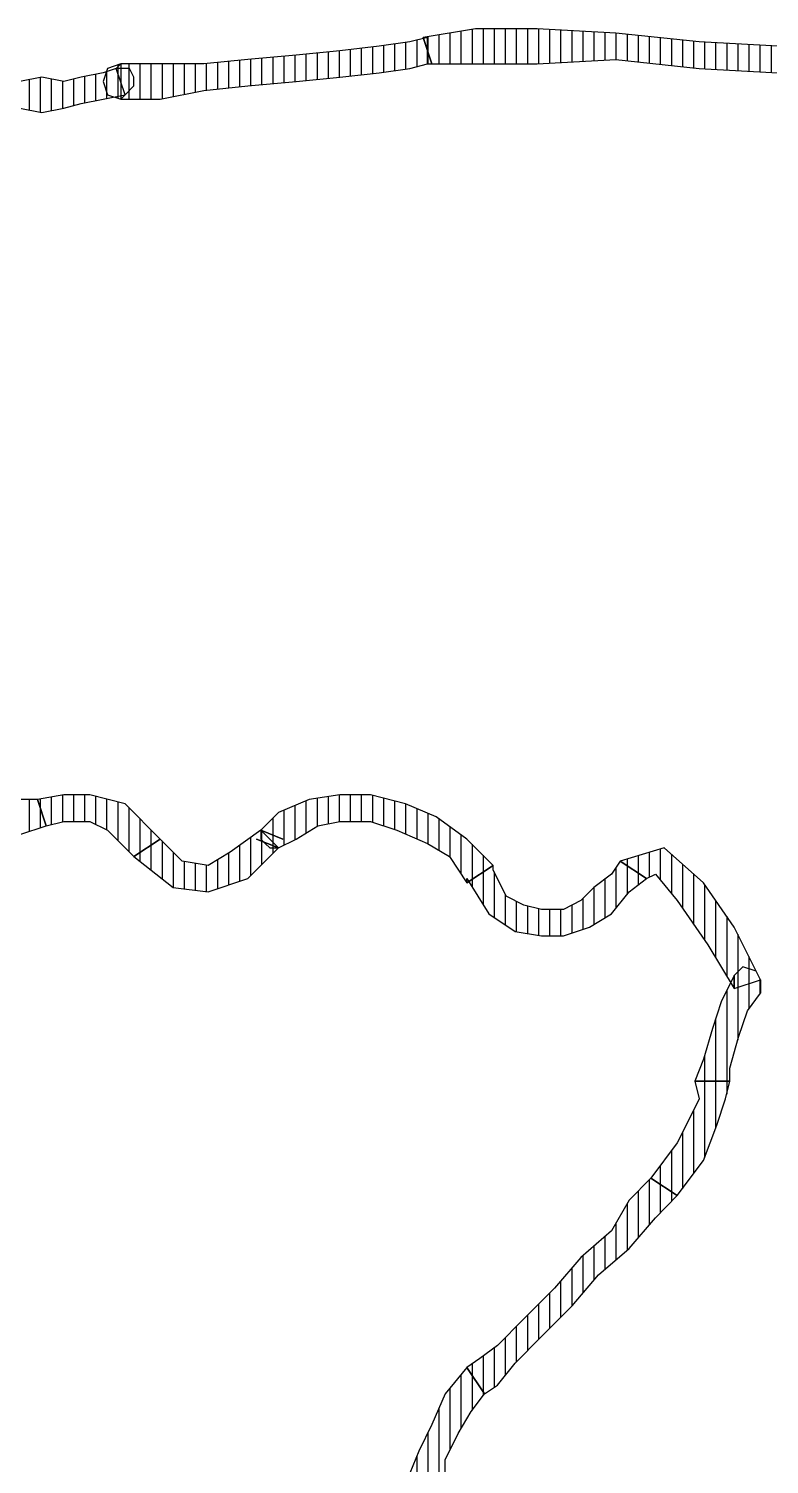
# Model space of a CAD drawing. Header units: millimetres. Extents: x 11489 to 12006, y 36725 to 37730.
# Drawn here: x 11596.64 to 11605, y 37445.15 to 37461.35 of the extents above; entities that cross this region are included whole.
import ezdxf

# ---------------------------------------------------------------- set-up
doc = ezdxf.new("R2010")
doc.units = ezdxf.units.MM
doc.layers.add('OC-Mutfak_Ekipman', color=252, linetype='Continuous')
pattern_1 = [(360, (-19413.11011, 29189.02214), (1e-16, 0.125), [25])]

# ---------------------------------------------------------------- blocks, each defined once
blk = doc.blocks.new('A$C0b4f8896')
at = {"ltscale": 30}
h = blk.add_hatch(dxfattribs=at)
h.set_pattern_fill('DC_LINES', color=256, scale=0.1, style=0)
h.set_pattern_definition(pattern_1)
edge = h.paths.add_edge_path(flags=0)
edge.add_line((1.54, 44.231), (1.54, 44.28))
edge.add_line((1.54, 44.28), (1.54, 44.775))
edge.add_line((1.54, 44.775), (1.54, 45.468))
edge.add_line((1.54, 45.468), (1.49, 46.358))
edge.add_line((1.49, 46.358), (1.59, 47.299))
edge.add_line((1.59, 47.299), (1.639, 48.188))
edge.add_line((1.639, 48.188), (1.739, 48.931))
edge.add_line((1.739, 48.931), (1.788, 49.524))
edge.add_line((1.788, 49.524), (1.739, 49.921))
edge.add_line((1.739, 49.921), (1.441, 49.821))
edge.add_line((1.441, 49.821), (1.391, 49.524))
edge.add_line((1.391, 49.524), (1.441, 48.931))
edge.add_line((1.441, 48.931), (1.341, 48.188))
edge.add_line((1.341, 48.188), (1.292, 47.299))
edge.add_line((1.292, 47.299), (1.192, 46.358))
edge.add_line((1.192, 46.358), (1.143, 45.468))
edge.add_line((1.143, 45.468), (1.143, 44.775))
edge.add_line((1.143, 44.775), (1.242, 44.182))
edge.add_line((1.242, 44.182), (1.242, 44.231))
h = blk.add_hatch(dxfattribs=at)
h.set_pattern_fill('DC_LINES', color=256, scale=0.1, style=0)
h.set_pattern_definition(pattern_1)
edge = h.paths.add_edge_path(flags=0)
edge.add_line((1.441, 49.821), (1.391, 49.524))
edge.add_line((1.391, 49.524), (1.441, 48.931))
edge.add_line((1.441, 48.931), (1.341, 48.188))
edge.add_line((1.341, 48.188), (1.292, 47.299))
edge.add_line((1.292, 47.299), (1.192, 46.358))
edge.add_line((1.192, 46.358), (1.143, 45.468))
edge.add_line((1.143, 45.468), (1.143, 44.775))
edge.add_line((1.143, 44.775), (1.242, 44.182))
edge.add_line((1.242, 44.182), (1.54, 44.28))
edge.add_line((1.54, 44.28), (1.54, 44.775))
edge.add_line((1.54, 44.775), (1.54, 45.468))
edge.add_line((1.54, 45.468), (1.49, 46.358))
edge.add_line((1.49, 46.358), (1.59, 47.299))
edge.add_line((1.59, 47.299), (1.639, 48.188))
edge.add_line((1.639, 48.188), (1.739, 48.931))
edge.add_line((1.739, 48.931), (1.788, 49.524))
edge.add_line((1.788, 49.524), (1.739, 49.921))
h = blk.add_hatch(dxfattribs=at)
h.set_pattern_fill('DC_LINES', color=256, scale=0.1, style=0)
h.set_pattern_definition(pattern_1)
edge = h.paths.add_edge_path(flags=0)
edge.add_line((10.73, 46.705), (10.68, 46.804))
edge.add_line((10.68, 46.804), (10.978, 47.051))
edge.add_line((10.978, 47.051), (11.475, 47.397))
edge.add_line((11.475, 47.397), (11.971, 47.694))
edge.add_line((11.971, 47.694), (11.872, 47.991))
edge.add_line((11.872, 47.991), (11.276, 47.694))
edge.add_line((11.276, 47.694), (10.779, 47.348))
edge.add_line((10.779, 47.348), (10.382, 46.902))
edge.add_line((10.382, 46.902), (10.531, 46.408))
h = blk.add_hatch(dxfattribs=at)
h.set_pattern_fill('DC_LINES', color=256, scale=0.1, style=0)
h.set_pattern_definition(pattern_1)
edge = h.paths.add_edge_path(flags=0)
edge.add_line((10.73, 46.705), (10.68, 46.804))
edge.add_line((10.68, 46.804), (10.978, 47.051))
edge.add_line((10.978, 47.051), (11.475, 47.397))
edge.add_line((11.475, 47.397), (11.971, 47.694))
edge.add_line((11.971, 47.694), (11.872, 47.991))
edge.add_line((11.872, 47.991), (11.276, 47.694))
edge.add_line((11.276, 47.694), (10.779, 47.348))
edge.add_line((10.779, 47.348), (10.382, 46.902))
edge.add_line((10.382, 46.902), (10.531, 46.408))
h = blk.add_hatch(dxfattribs=at)
h.set_pattern_fill('DC_LINES', color=256, scale=0.1, style=0)
h.set_pattern_definition(pattern_1)
edge = h.paths.add_edge_path(flags=0)
edge.add_line((11.971, 47.694), (11.822, 47.694))
edge.add_line((11.822, 47.694), (12.121, 47.546))
edge.add_line((12.121, 47.546), (12.419, 47.447))
edge.add_line((12.419, 47.447), (12.766, 47.348))
edge.add_line((12.766, 47.348), (13.015, 47.249))
edge.add_line((13.015, 47.249), (13.015, 47.645))
edge.add_line((13.015, 47.645), (12.866, 47.645))
edge.add_line((12.866, 47.645), (12.518, 47.744))
edge.add_line((12.518, 47.744), (12.22, 47.843))
edge.add_line((12.22, 47.843), (12.021, 47.991))
edge.add_line((12.021, 47.991), (11.872, 47.991))
edge.add_line((11.872, 47.991), (12.021, 47.991))
edge.add_line((12.021, 47.991), (11.872, 47.991))
edge.add_line((11.872, 47.991), (11.773, 47.941))
edge.add_line((11.773, 47.941), (11.723, 47.793))
edge.add_line((11.723, 47.793), (11.822, 47.694))
h = blk.add_hatch(dxfattribs=at)
h.set_pattern_fill('DC_LINES', color=256, scale=0.1, style=0)
h.set_pattern_definition(pattern_1)
edge = h.paths.add_edge_path(flags=0)
edge.add_line((11.971, 47.694), (11.822, 47.694))
edge.add_line((11.822, 47.694), (12.121, 47.546))
edge.add_line((12.121, 47.546), (12.419, 47.447))
edge.add_line((12.419, 47.447), (12.766, 47.348))
edge.add_line((12.766, 47.348), (13.015, 47.249))
edge.add_line((13.015, 47.249), (13.015, 47.645))
edge.add_line((13.015, 47.645), (12.866, 47.645))
edge.add_line((12.866, 47.645), (12.518, 47.744))
edge.add_line((12.518, 47.744), (12.22, 47.843))
edge.add_line((12.22, 47.843), (12.021, 47.991))
edge.add_line((12.021, 47.991), (11.872, 47.991))
edge.add_line((11.872, 47.991), (12.021, 47.991))
edge.add_line((12.021, 47.991), (11.872, 47.991))
edge.add_line((11.872, 47.991), (11.773, 47.941))
edge.add_line((11.773, 47.941), (11.723, 47.793))
edge.add_line((11.723, 47.793), (11.822, 47.694))
h = blk.add_hatch(dxfattribs=at)
h.set_pattern_fill('DC_LINES', color=256, scale=0.1, style=0)
h.set_pattern_definition(pattern_1)
edge = h.paths.add_edge_path(flags=0)
edge.add_line((13.015, 47.249), (13.213, 47.299))
edge.add_line((13.213, 47.299), (13.412, 47.199))
edge.add_line((13.412, 47.199), (13.71, 47.051))
edge.add_line((13.71, 47.051), (14.107, 46.754))
edge.add_line((14.107, 46.754), (14.306, 47.051))
edge.add_line((14.306, 47.051), (13.909, 47.348))
edge.add_line((13.909, 47.348), (13.511, 47.496))
edge.add_line((13.511, 47.496), (13.213, 47.596))
edge.add_line((13.213, 47.596), (13.015, 47.645))
h = blk.add_hatch(dxfattribs=at)
h.set_pattern_fill('DC_LINES', color=256, scale=0.1, style=0)
h.set_pattern_definition(pattern_1)
edge = h.paths.add_edge_path(flags=0)
edge.add_line((14.107, 46.754), (14.356, 46.507))
edge.add_line((14.356, 46.507), (14.704, 46.309))
edge.add_line((14.704, 46.309), (15.002, 45.963))
edge.add_line((15.002, 45.963), (15.349, 45.666))
edge.add_line((15.349, 45.666), (15.697, 45.319))
edge.add_line((15.697, 45.319), (15.995, 45.022))
edge.add_line((15.995, 45.022), (16.144, 44.824))
edge.add_line((16.144, 44.824), (16.243, 44.677))
edge.add_line((16.243, 44.677), (16.542, 44.874))
edge.add_line((16.542, 44.874), (16.442, 45.022))
edge.add_line((16.442, 45.022), (16.194, 45.221))
edge.add_line((16.194, 45.221), (15.896, 45.518))
edge.add_line((15.896, 45.518), (15.548, 45.863))
edge.add_line((15.548, 45.863), (15.2, 46.16))
edge.add_line((15.2, 46.16), (14.902, 46.507))
edge.add_line((14.902, 46.507), (14.555, 46.804))
edge.add_line((14.555, 46.804), (14.306, 47.051))
h = blk.add_hatch(dxfattribs=at)
h.set_pattern_fill('DC_LINES', color=256, scale=0.1, style=0)
h.set_pattern_definition(pattern_1)
edge = h.paths.add_edge_path(flags=0)
edge.add_line((10.779, 44.677), (10.73, 44.677))
edge.add_line((10.73, 44.677), (11.127, 44.924))
edge.add_line((11.127, 44.924), (11.326, 45.221))
edge.add_line((11.326, 45.221), (11.375, 45.518))
edge.add_line((11.375, 45.518), (11.375, 45.765))
edge.add_line((11.375, 45.765), (11.276, 46.062))
edge.add_line((11.276, 46.062), (11.127, 46.309))
edge.add_line((11.127, 46.309), (10.879, 46.507))
edge.add_line((10.879, 46.507), (10.73, 46.705))
edge.add_line((10.73, 46.705), (10.531, 46.408))
edge.add_line((10.531, 46.408), (10.68, 46.309))
edge.add_line((10.68, 46.309), (10.829, 46.111))
edge.add_line((10.829, 46.111), (10.978, 45.963))
edge.add_line((10.978, 45.963), (11.077, 45.765))
edge.add_line((11.077, 45.765), (11.077, 45.518))
edge.add_line((11.077, 45.518), (11.028, 45.319))
edge.add_line((11.028, 45.319), (10.928, 45.121))
edge.add_line((10.928, 45.121), (10.63, 44.973))
edge.add_line((10.63, 44.973), (10.581, 44.973))
h = blk.add_hatch(dxfattribs=at)
h.set_pattern_fill('DC_LINES', color=256, scale=0.1, style=0)
h.set_pattern_definition(pattern_1)
edge = h.paths.add_edge_path(flags=0)
edge.add_line((10.779, 44.677), (10.73, 44.677))
edge.add_line((10.73, 44.677), (11.127, 44.924))
edge.add_line((11.127, 44.924), (11.326, 45.221))
edge.add_line((11.326, 45.221), (11.375, 45.518))
edge.add_line((11.375, 45.518), (11.375, 45.765))
edge.add_line((11.375, 45.765), (11.276, 46.062))
edge.add_line((11.276, 46.062), (11.127, 46.309))
edge.add_line((11.127, 46.309), (10.879, 46.507))
edge.add_line((10.879, 46.507), (10.73, 46.705))
edge.add_line((10.73, 46.705), (10.531, 46.408))
edge.add_line((10.531, 46.408), (10.68, 46.309))
edge.add_line((10.68, 46.309), (10.829, 46.111))
edge.add_line((10.829, 46.111), (10.978, 45.963))
edge.add_line((10.978, 45.963), (11.077, 45.765))
edge.add_line((11.077, 45.765), (11.077, 45.518))
edge.add_line((11.077, 45.518), (11.028, 45.319))
edge.add_line((11.028, 45.319), (10.928, 45.121))
edge.add_line((10.928, 45.121), (10.63, 44.973))
edge.add_line((10.63, 44.973), (10.581, 44.973))
h = blk.add_hatch(dxfattribs=at)
h.set_pattern_fill('DC_LINES', color=256, scale=0.1, style=0)
h.set_pattern_definition(pattern_1)
edge = h.paths.add_edge_path(flags=0)
edge.add_line((10.283, 42.302), (10.382, 42.549))
edge.add_line((10.382, 42.549), (10.283, 42.747))
edge.add_line((10.283, 42.747), (10.134, 42.994))
edge.add_line((10.134, 42.994), (10.084, 43.241))
edge.add_line((10.084, 43.241), (10.084, 43.588))
edge.add_line((10.084, 43.588), (10.183, 43.885))
edge.add_line((10.183, 43.885), (10.332, 44.231))
edge.add_line((10.332, 44.231), (10.481, 44.479))
edge.add_line((10.481, 44.479), (10.779, 44.677))
edge.add_line((10.779, 44.677), (10.581, 44.973))
edge.add_line((10.581, 44.973), (10.283, 44.677))
edge.add_line((10.283, 44.677), (10.034, 44.33))
edge.add_line((10.034, 44.33), (9.885, 43.983))
edge.add_line((9.885, 43.983), (9.786, 43.588))
edge.add_line((9.786, 43.588), (9.786, 43.241))
edge.add_line((9.786, 43.241), (9.836, 42.896))
edge.add_line((9.836, 42.896), (9.984, 42.549))
edge.add_line((9.984, 42.549), (10.183, 42.351))
edge.add_line((10.183, 42.351), (10.283, 42.599))
edge.add_line((10.283, 42.599), (10.183, 42.351))
edge.add_line((10.183, 42.351), (10.283, 42.351))
edge.add_line((10.283, 42.351), (10.332, 42.4))
edge.add_line((10.332, 42.4), (10.382, 42.45))
edge.add_line((10.382, 42.45), (10.382, 42.549))
h = blk.add_hatch(dxfattribs=at)
h.set_pattern_fill('DC_LINES', color=256, scale=0.1, style=0)
h.set_pattern_definition(pattern_1)
edge = h.paths.add_edge_path(flags=0)
edge.add_line((10.382, 42.549), (10.283, 42.747))
edge.add_line((10.283, 42.747), (10.134, 42.994))
edge.add_line((10.134, 42.994), (10.084, 43.241))
edge.add_line((10.084, 43.241), (10.084, 43.588))
edge.add_line((10.084, 43.588), (10.183, 43.885))
edge.add_line((10.183, 43.885), (10.332, 44.231))
edge.add_line((10.332, 44.231), (10.481, 44.479))
edge.add_line((10.481, 44.479), (10.779, 44.677))
edge.add_line((10.779, 44.677), (10.581, 44.973))
edge.add_line((10.581, 44.973), (10.283, 44.677))
edge.add_line((10.283, 44.677), (10.034, 44.33))
edge.add_line((10.034, 44.33), (9.885, 43.983))
edge.add_line((9.885, 43.983), (9.786, 43.588))
edge.add_line((9.786, 43.588), (9.786, 43.241))
edge.add_line((9.786, 43.241), (9.836, 42.896))
edge.add_line((9.836, 42.896), (9.984, 42.549))
edge.add_line((9.984, 42.549), (10.183, 42.351))
h = blk.add_hatch(dxfattribs=at)
h.set_pattern_fill('DC_LINES', color=256, scale=0.1, style=0)
h.set_pattern_definition(pattern_1)
edge = h.paths.add_edge_path(flags=0)
edge.add_line((16.243, 44.677), (16.542, 44.429))
edge.add_line((16.542, 44.429), (16.889, 44.28))
edge.add_line((16.889, 44.28), (17.187, 44.132))
edge.add_line((17.187, 44.132), (17.436, 44.033))
edge.add_line((17.436, 44.033), (17.436, 44.429))
edge.add_line((17.436, 44.429), (17.287, 44.429))
edge.add_line((17.287, 44.429), (16.989, 44.577))
edge.add_line((16.989, 44.577), (16.74, 44.726))
edge.add_line((16.74, 44.726), (16.542, 44.874))
h = blk.add_hatch(dxfattribs=at)
h.set_pattern_fill('DC_LINES', color=256, scale=0.1, style=0)
h.set_pattern_definition(pattern_1)
edge = h.paths.add_edge_path(flags=0)
edge.add_line((1.242, 44.182), (1.242, 44.231))
edge.add_line((1.242, 44.231), (1.292, 44.033))
edge.add_line((1.292, 44.033), (1.341, 43.687))
edge.add_line((1.341, 43.687), (1.391, 43.241))
edge.add_line((1.391, 43.241), (1.441, 42.747))
edge.add_line((1.441, 42.747), (1.49, 42.202))
edge.add_line((1.49, 42.202), (1.54, 41.708))
edge.add_line((1.54, 41.708), (1.54, 41.213))
edge.add_line((1.54, 41.213), (1.54, 40.768))
edge.add_line((1.54, 40.768), (1.937, 40.768))
edge.add_line((1.937, 40.768), (1.937, 41.213))
edge.add_line((1.937, 41.213), (1.838, 41.708))
edge.add_line((1.838, 41.708), (1.788, 42.202))
edge.add_line((1.788, 42.202), (1.739, 42.747))
edge.add_line((1.739, 42.747), (1.689, 43.241))
edge.add_line((1.689, 43.241), (1.639, 43.687))
edge.add_line((1.639, 43.687), (1.59, 44.033))
edge.add_line((1.59, 44.033), (1.54, 44.231))
edge.add_line((1.54, 44.231), (1.54, 44.28))
h = blk.add_hatch(dxfattribs=at)
h.set_pattern_fill('DC_LINES', color=256, scale=0.1, style=0)
h.set_pattern_definition(pattern_1)
edge = h.paths.add_edge_path(flags=0)
edge.add_line((1.888, 40.817), (1.937, 40.768))
edge.add_line((1.937, 40.768), (1.937, 41.213))
edge.add_line((1.937, 41.213), (1.838, 41.708))
edge.add_line((1.838, 41.708), (1.788, 42.202))
edge.add_line((1.788, 42.202), (1.739, 42.747))
edge.add_line((1.739, 42.747), (1.689, 43.241))
edge.add_line((1.689, 43.241), (1.639, 43.687))
edge.add_line((1.639, 43.687), (1.59, 44.033))
edge.add_line((1.59, 44.033), (1.54, 44.231))
edge.add_line((1.54, 44.231), (1.242, 44.231))
edge.add_line((1.242, 44.231), (1.292, 44.033))
edge.add_line((1.292, 44.033), (1.341, 43.687))
edge.add_line((1.341, 43.687), (1.391, 43.241))
edge.add_line((1.391, 43.241), (1.441, 42.747))
edge.add_line((1.441, 42.747), (1.49, 42.202))
edge.add_line((1.49, 42.202), (1.54, 41.708))
edge.add_line((1.54, 41.708), (1.54, 41.213))
edge.add_line((1.54, 41.213), (1.54, 40.768))
edge.add_line((1.54, 40.768), (1.59, 40.718))
edge.add_line((1.59, 40.718), (1.54, 40.768))
edge.add_line((1.54, 40.768), (1.59, 40.619))
edge.add_line((1.59, 40.619), (1.739, 40.569))
edge.add_line((1.739, 40.569), (1.888, 40.619))
edge.add_line((1.888, 40.619), (1.937, 40.768))
h = blk.add_hatch(dxfattribs=at)
h.set_pattern_fill('DC_LINES', color=256, scale=0.1, style=0)
h.set_pattern_definition(pattern_1)
edge = h.paths.add_edge_path(flags=0)
edge.add_line((10.481, 40.916), (10.829, 41.361))
edge.add_line((10.829, 41.361), (10.879, 41.757))
edge.add_line((10.879, 41.757), (10.73, 42.202))
edge.add_line((10.73, 42.202), (10.382, 42.549))
edge.add_line((10.382, 42.549), (10.183, 42.351))
edge.add_line((10.183, 42.351), (10.432, 42.005))
edge.add_line((10.432, 42.005), (10.581, 41.757))
edge.add_line((10.581, 41.757), (10.531, 41.46))
edge.add_line((10.531, 41.46), (10.283, 41.213))
h = blk.add_hatch(dxfattribs=at)
h.set_pattern_fill('DC_LINES', color=256, scale=0.1, style=0)
h.set_pattern_definition(pattern_1)
edge = h.paths.add_edge_path(flags=0)
edge.add_line((10.134, 39.927), (10.084, 40.125))
edge.add_line((10.084, 40.125), (10.084, 40.421))
edge.add_line((10.084, 40.421), (10.183, 40.619))
edge.add_line((10.183, 40.619), (10.481, 40.916))
edge.add_line((10.481, 40.916), (10.283, 41.213))
edge.add_line((10.283, 41.213), (9.885, 40.817))
edge.add_line((9.885, 40.817), (9.786, 40.421))
edge.add_line((9.786, 40.421), (9.786, 40.125))
edge.add_line((9.786, 40.125), (9.836, 39.828))
h = blk.add_hatch(dxfattribs=at)
h.set_pattern_fill('DC_LINES', color=256, scale=0.1, style=0)
h.set_pattern_definition(pattern_1)
edge = h.paths.add_edge_path(flags=0)
edge.add_line((1.54, 40.768), (1.59, 40.718))
edge.add_line((1.59, 40.718), (1.639, 40.569))
edge.add_line((1.639, 40.569), (1.689, 40.322))
edge.add_line((1.689, 40.322), (1.739, 40.125))
edge.add_line((1.739, 40.125), (1.689, 39.877))
edge.add_line((1.689, 39.877), (1.739, 39.63))
edge.add_line((1.739, 39.63), (1.689, 39.383))
edge.add_line((1.689, 39.383), (1.639, 39.234))
edge.add_line((1.639, 39.234), (1.54, 39.036))
edge.add_line((1.54, 39.036), (1.838, 38.938))
edge.add_line((1.838, 38.938), (1.937, 39.135))
edge.add_line((1.937, 39.135), (1.987, 39.383))
edge.add_line((1.987, 39.383), (2.037, 39.63))
edge.add_line((2.037, 39.63), (2.086, 39.877))
edge.add_line((2.086, 39.877), (2.037, 40.125))
edge.add_line((2.037, 40.125), (1.987, 40.322))
edge.add_line((1.987, 40.322), (1.937, 40.569))
edge.add_line((1.937, 40.569), (1.888, 40.817))
edge.add_line((1.888, 40.817), (1.937, 40.768))
edge.add_line((1.937, 40.768), (1.888, 40.817))
edge.add_line((1.888, 40.817), (1.788, 40.916))
edge.add_line((1.788, 40.916), (1.689, 40.916))
edge.add_line((1.689, 40.916), (1.59, 40.866))
edge.add_line((1.59, 40.866), (1.59, 40.718))
h = blk.add_hatch(dxfattribs=at)
h.set_pattern_fill('DC_LINES', color=256, scale=0.1, style=0)
h.set_pattern_definition(pattern_1)
edge = h.paths.add_edge_path(flags=0)
edge.add_line((1.689, 39.185), (1.838, 38.938))
edge.add_line((1.838, 38.938), (1.937, 39.135))
edge.add_line((1.937, 39.135), (1.987, 39.383))
edge.add_line((1.987, 39.383), (2.037, 39.63))
edge.add_line((2.037, 39.63), (2.086, 39.877))
edge.add_line((2.086, 39.877), (2.037, 40.125))
edge.add_line((2.037, 40.125), (1.987, 40.322))
edge.add_line((1.987, 40.322), (1.937, 40.569))
edge.add_line((1.937, 40.569), (1.888, 40.817))
edge.add_line((1.888, 40.817), (1.59, 40.718))
edge.add_line((1.59, 40.718), (1.639, 40.569))
edge.add_line((1.639, 40.569), (1.689, 40.322))
edge.add_line((1.689, 40.322), (1.739, 40.125))
edge.add_line((1.739, 40.125), (1.689, 39.877))
edge.add_line((1.689, 39.877), (1.739, 39.63))
edge.add_line((1.739, 39.63), (1.689, 39.383))
edge.add_line((1.689, 39.383), (1.639, 39.234))
edge.add_line((1.639, 39.234), (1.54, 39.036))
edge.add_line((1.54, 39.036), (1.689, 38.789))
edge.add_line((1.689, 38.789), (1.54, 39.036))
edge.add_line((1.54, 39.036), (1.54, 38.888))
edge.add_line((1.54, 38.888), (1.639, 38.838))
edge.add_line((1.639, 38.838), (1.739, 38.838))
edge.add_line((1.739, 38.838), (1.838, 38.938))
h = blk.add_hatch(dxfattribs=at)
h.set_pattern_fill('DC_LINES', color=256, scale=0.1, style=0)
h.set_pattern_definition(pattern_1)
edge = h.paths.add_edge_path(flags=0)
edge.add_line((9.935, 38.442), (10.034, 38.888))
edge.add_line((10.034, 38.888), (10.134, 39.283))
edge.add_line((10.134, 39.283), (10.233, 39.63))
edge.add_line((10.233, 39.63), (10.134, 39.927))
edge.add_line((10.134, 39.927), (9.836, 39.828))
edge.add_line((9.836, 39.828), (9.836, 39.63))
edge.add_line((9.836, 39.63), (9.836, 39.283))
edge.add_line((9.836, 39.283), (9.736, 38.888))
edge.add_line((9.736, 38.888), (9.637, 38.541))
for p, q in [((1.341, 48.188), (1.292, 47.299)), ((1.341, 48.188), (1.292, 47.299)), ((1.59, 47.299), (1.639, 48.188)), ((1.59, 47.299), (1.639, 48.188)), ((11.872, 47.991), (11.276, 47.694)), ((11.872, 47.991), (11.276, 47.694)), ((11.773, 47.941), (11.723, 47.793)), ((11.773, 47.941), (11.723, 47.793)), ((11.872, 47.991), (11.773, 47.941)), ((11.872, 47.991), (11.773, 47.941)), ((11.971, 47.694), (11.872, 47.991)), ((11.971, 47.694), (11.872, 47.991)), ((12.021, 47.991), (11.872, 47.991)), ((11.872, 47.991), (12.021, 47.991)), ((12.021, 47.991), (11.872, 47.991)), ((12.021, 47.991), (11.872, 47.991)), ((11.872, 47.991), (12.021, 47.991)), ((12.021, 47.991), (11.872, 47.991)), ((12.22, 47.843), (12.021, 47.991)), ((12.22, 47.843), (12.021, 47.991)), ((11.723, 47.793), (11.822, 47.694)), ((11.723, 47.793), (11.822, 47.694)), ((12.518, 47.744), (12.22, 47.843)), ((12.518, 47.744), (12.22, 47.843)), ((11.276, 47.694), (10.779, 47.348)), ((11.276, 47.694), (10.779, 47.348)), ((11.475, 47.397), (11.971, 47.694)), ((11.475, 47.397), (11.971, 47.694)), ((11.971, 47.694), (11.822, 47.694)), ((11.822, 47.694), (12.121, 47.546)), ((11.822, 47.694), (11.971, 47.694)), ((11.971, 47.694), (11.822, 47.694)), ((11.822, 47.694), (12.121, 47.546)), ((11.822, 47.694), (11.971, 47.694)), ((11.971, 47.694), (11.971, 47.694)), ((11.971, 47.694), (11.971, 47.694)), ((12.866, 47.645), (12.518, 47.744)), ((12.866, 47.645), (12.518, 47.744)), ((13.015, 47.645), (12.866, 47.645)), ((13.015, 47.645), (12.866, 47.645)), ((13.213, 47.596), (13.015, 47.645)), ((13.015, 47.645), (13.015, 47.645)), ((13.015, 47.645), (13.015, 47.249)), ((13.015, 47.249), (13.015, 47.645)), ((13.015, 47.249), (13.015, 47.645)), ((12.121, 47.546), (12.419, 47.447)), ((12.121, 47.546), (12.419, 47.447)), ((13.511, 47.496), (13.213, 47.596)), ((13.909, 47.348), (13.511, 47.496)), ((1.292, 47.299), (1.192, 46.358)), ((1.292, 47.299), (1.192, 46.358)), ((1.49, 46.358), (1.59, 47.299)), ((1.49, 46.358), (1.59, 47.299)), ((10.779, 47.348), (10.382, 46.902)), ((10.779, 47.348), (10.382, 46.902)), ((10.978, 47.051), (11.475, 47.397)), ((10.978, 47.051), (11.475, 47.397)), ((12.419, 47.447), (12.766, 47.348)), ((12.419, 47.447), (12.766, 47.348)), ((12.766, 47.348), (13.015, 47.249)), ((12.766, 47.348), (13.015, 47.249)), ((13.015, 47.249), (13.213, 47.299)), ((13.213, 47.299), (13.412, 47.199)), ((14.306, 47.051), (13.909, 47.348)), ((13.015, 47.249), (13.015, 47.249)), ((13.015, 47.249), (13.015, 47.249)), ((13.412, 47.199), (13.71, 47.051)), ((10.68, 46.804), (10.978, 47.051)), ((10.68, 46.804), (10.978, 47.051)), ((13.71, 47.051), (14.107, 46.754)), ((14.107, 46.754), (14.306, 47.051)), ((14.306, 47.051), (14.107, 46.754)), ((14.555, 46.804), (14.306, 47.051)), ((14.306, 47.051), (14.306, 47.051)), ((10.382, 46.902), (10.531, 46.408)), ((10.382, 46.902), (10.531, 46.408)), ((10.73, 46.705), (10.68, 46.804)), ((10.73, 46.705), (10.68, 46.804)), ((14.902, 46.507), (14.555, 46.804)), ((10.531, 46.408), (10.73, 46.705)), ((10.73, 46.705), (10.531, 46.408)), ((10.73, 46.705), (10.531, 46.408)), ((10.531, 46.408), (10.73, 46.705)), ((10.73, 46.705), (10.73, 46.705)), ((10.73, 46.705), (10.73, 46.705)), ((10.879, 46.507), (10.73, 46.705)), ((10.879, 46.507), (10.73, 46.705)), ((10.73, 46.705), (10.73, 46.705)), ((10.73, 46.705), (10.73, 46.705)), ((14.107, 46.754), (14.107, 46.754)), ((14.107, 46.754), (14.356, 46.507)), ((14.107, 46.754), (14.107, 46.754)), ((11.127, 46.309), (10.879, 46.507)), ((11.127, 46.309), (10.879, 46.507)), ((14.356, 46.507), (14.704, 46.309)), ((15.2, 46.16), (14.902, 46.507)), ((1.192, 46.358), (1.143, 45.468)), ((1.192, 46.358), (1.143, 45.468)), ((1.54, 45.468), (1.49, 46.358)), ((1.54, 45.468), (1.49, 46.358)), ((10.531, 46.408), (10.531, 46.408)), ((10.531, 46.408), (10.68, 46.309)), ((10.531, 46.408), (10.68, 46.309)), ((10.531, 46.408), (10.531, 46.408)), ((10.68, 46.309), (10.829, 46.111)), ((10.68, 46.309), (10.829, 46.111)), ((11.276, 46.062), (11.127, 46.309)), ((11.276, 46.062), (11.127, 46.309)), ((14.704, 46.309), (15.002, 45.963)), ((15.548, 45.863), (15.2, 46.16)), ((10.829, 46.111), (10.978, 45.963)), ((10.829, 46.111), (10.978, 45.963)), ((11.375, 45.765), (11.276, 46.062)), ((11.375, 45.765), (11.276, 46.062)), ((10.978, 45.963), (11.077, 45.765)), ((10.978, 45.963), (11.077, 45.765)), ((15.002, 45.963), (15.349, 45.666)), ((15.896, 45.518), (15.548, 45.863)), ((11.077, 45.765), (11.077, 45.518)), ((11.077, 45.765), (11.077, 45.518)), ((11.375, 45.518), (11.375, 45.765)), ((11.375, 45.518), (11.375, 45.765)), ((11.077, 45.518), (11.028, 45.319)), ((11.077, 45.518), (11.028, 45.319)), ((11.326, 45.221), (11.375, 45.518)), ((11.326, 45.221), (11.375, 45.518)), ((15.349, 45.666), (15.697, 45.319)), ((16.194, 45.221), (15.896, 45.518)), ((1.143, 45.468), (1.143, 44.775)), ((1.143, 45.468), (1.143, 44.775)), ((1.54, 44.775), (1.54, 45.468)), ((1.54, 44.775), (1.54, 45.468)), ((11.028, 45.319), (10.928, 45.121)), ((11.028, 45.319), (10.928, 45.121)), ((11.127, 44.924), (11.326, 45.221)), ((11.127, 44.924), (11.326, 45.221)), ((15.697, 45.319), (15.995, 45.022)), ((16.442, 45.022), (16.194, 45.221)), ((10.928, 45.121), (10.63, 44.973)), ((10.928, 45.121), (10.63, 44.973)), ((15.995, 45.022), (16.144, 44.824)), ((16.542, 44.874), (16.442, 45.022)), ((10.581, 44.973), (10.283, 44.677)), ((10.581, 44.973), (10.283, 44.677)), ((10.63, 44.973), (10.581, 44.973)), ((10.581, 44.973), (10.779, 44.677)), ((10.63, 44.973), (10.581, 44.973)), ((10.581, 44.973), (10.779, 44.677)), ((10.779, 44.677), (10.581, 44.973)), ((10.779, 44.677), (10.581, 44.973)), ((10.73, 44.677), (11.127, 44.924)), ((10.73, 44.677), (11.127, 44.924)), ((16.243, 44.677), (16.542, 44.874)), ((16.542, 44.874), (16.243, 44.677)), ((16.74, 44.726), (16.542, 44.874)), ((16.542, 44.874), (16.542, 44.874)), ((1.143, 44.775), (1.242, 44.182)), ((1.143, 44.775), (1.242, 44.182)), ((1.54, 44.28), (1.54, 44.775)), ((1.54, 44.28), (1.54, 44.775)), ((16.144, 44.824), (16.243, 44.677)), ((16.989, 44.577), (16.74, 44.726)), ((10.283, 44.677), (10.034, 44.33)), ((10.283, 44.677), (10.034, 44.33)), ((10.481, 44.479), (10.779, 44.677)), ((10.481, 44.479), (10.779, 44.677)), ((10.779, 44.677), (10.73, 44.677)), ((10.779, 44.677), (10.73, 44.677)), ((10.779, 44.677), (10.779, 44.677)), ((10.779, 44.677), (10.779, 44.677)), ((16.243, 44.677), (16.243, 44.677)), ((16.243, 44.677), (16.542, 44.429)), ((16.243, 44.677), (16.243, 44.677)), ((17.287, 44.429), (16.989, 44.577)), ((10.332, 44.231), (10.481, 44.479)), ((10.332, 44.231), (10.481, 44.479)), ((16.542, 44.429), (16.889, 44.28)), ((17.436, 44.429), (17.287, 44.429)), ((1.54, 44.28), (1.242, 44.182)), ((1.242, 44.182), (1.54, 44.28)), ((1.242, 44.182), (1.242, 44.231)), ((1.242, 44.231), (1.292, 44.033)), ((1.54, 44.231), (1.242, 44.231)), ((1.242, 44.231), (1.292, 44.033)), ((1.242, 44.182), (1.242, 44.231)), ((1.242, 44.231), (1.54, 44.231)), ((1.54, 44.231), (1.54, 44.28)), ((1.54, 44.231), (1.54, 44.28)), ((1.59, 44.033), (1.54, 44.231)), ((1.59, 44.033), (1.54, 44.231)), ((1.54, 44.231), (1.54, 44.231)), ((10.034, 44.33), (9.885, 43.983)), ((10.034, 44.33), (9.885, 43.983)), ((10.183, 43.885), (10.332, 44.231)), ((10.183, 43.885), (10.332, 44.231)), ((16.889, 44.28), (17.187, 44.132)), ((1.242, 44.182), (1.242, 44.182)), ((17.187, 44.132), (17.436, 44.033)), ((1.292, 44.033), (1.341, 43.687)), ((1.292, 44.033), (1.341, 43.687)), ((1.639, 43.687), (1.59, 44.033)), ((1.639, 43.687), (1.59, 44.033)), ((9.885, 43.983), (9.786, 43.588)), ((9.885, 43.983), (9.786, 43.588)), ((10.084, 43.588), (10.183, 43.885)), ((10.084, 43.588), (10.183, 43.885)), ((1.341, 43.687), (1.391, 43.241)), ((1.341, 43.687), (1.391, 43.241)), ((1.689, 43.241), (1.639, 43.687)), ((1.689, 43.241), (1.639, 43.687)), ((9.786, 43.588), (9.786, 43.241)), ((9.786, 43.588), (9.786, 43.241)), ((10.084, 43.241), (10.084, 43.588)), ((10.084, 43.241), (10.084, 43.588)), ((1.391, 43.241), (1.441, 42.747)), ((1.391, 43.241), (1.441, 42.747)), ((1.739, 42.747), (1.689, 43.241)), ((1.739, 42.747), (1.689, 43.241)), ((9.786, 43.241), (9.836, 42.896)), ((9.786, 43.241), (9.836, 42.896)), ((10.134, 42.994), (10.084, 43.241)), ((10.134, 42.994), (10.084, 43.241)), ((10.283, 42.747), (10.134, 42.994)), ((10.283, 42.747), (10.134, 42.994)), ((9.836, 42.896), (9.984, 42.549)), ((9.836, 42.896), (9.984, 42.549)), ((1.441, 42.747), (1.49, 42.202)), ((1.441, 42.747), (1.49, 42.202)), ((1.788, 42.202), (1.739, 42.747)), ((1.788, 42.202), (1.739, 42.747)), ((10.183, 42.351), (10.283, 42.599)), ((10.283, 42.599), (10.183, 42.351)), ((10.382, 42.549), (10.283, 42.747)), ((10.382, 42.549), (10.283, 42.747)), ((9.984, 42.549), (10.183, 42.351)), ((9.984, 42.549), (10.183, 42.351)), ((10.183, 42.351), (10.382, 42.549)), ((10.382, 42.549), (10.183, 42.351)), ((10.283, 42.302), (10.382, 42.549)), ((10.382, 42.549), (10.283, 42.302)), ((10.332, 42.4), (10.382, 42.45)), ((10.382, 42.549), (10.382, 42.549)), ((10.382, 42.549), (10.382, 42.549)), ((10.382, 42.45), (10.382, 42.549)), ((10.73, 42.202), (10.382, 42.549)), ((10.183, 42.351), (10.183, 42.351)), ((10.183, 42.351), (10.283, 42.351)), ((10.183, 42.351), (10.432, 42.005)), ((10.283, 42.351), (10.332, 42.4)), ((10.283, 42.302), (10.283, 42.302)), ((1.49, 42.202), (1.54, 41.708)), ((1.49, 42.202), (1.54, 41.708)), ((1.838, 41.708), (1.788, 42.202)), ((1.838, 41.708), (1.788, 42.202)), ((10.879, 41.757), (10.73, 42.202)), ((10.432, 42.005), (10.581, 41.757)), ((1.54, 41.708), (1.54, 41.213)), ((1.54, 41.708), (1.54, 41.213)), ((1.937, 41.213), (1.838, 41.708)), ((1.937, 41.213), (1.838, 41.708)), ((10.581, 41.757), (10.531, 41.46)), ((10.829, 41.361), (10.879, 41.757)), ((10.531, 41.46), (10.283, 41.213)), ((10.481, 40.916), (10.829, 41.361)), ((1.54, 41.213), (1.54, 40.768)), ((1.54, 41.213), (1.54, 40.768)), ((1.937, 40.768), (1.937, 41.213)), ((1.937, 40.768), (1.937, 41.213)), ((10.283, 41.213), (9.885, 40.817)), ((10.481, 40.916), (10.283, 41.213)), ((10.283, 41.213), (10.283, 41.213)), ((10.283, 41.213), (10.481, 40.916)), ((1.689, 40.916), (1.59, 40.866)), ((1.59, 40.866), (1.59, 40.718)), ((1.888, 40.817), (1.59, 40.718)), ((1.788, 40.916), (1.689, 40.916)), ((1.888, 40.817), (1.788, 40.916)), ((1.937, 40.569), (1.888, 40.817)), ((1.888, 40.817), (1.937, 40.768)), ((1.937, 40.768), (1.888, 40.817)), ((1.937, 40.569), (1.888, 40.817)), ((1.888, 40.817), (1.937, 40.768)), ((1.937, 40.768), (1.888, 40.817)), ((1.888, 40.817), (1.888, 40.817)), ((9.885, 40.817), (9.786, 40.421)), ((10.183, 40.619), (10.481, 40.916)), ((10.481, 40.916), (10.481, 40.916)), ((10.481, 40.916), (10.481, 40.916)), ((1.54, 40.768), (1.59, 40.718)), ((1.59, 40.718), (1.54, 40.768)), ((1.54, 40.768), (1.54, 40.768)), ((1.54, 40.768), (1.937, 40.768)), ((1.54, 40.768), (1.59, 40.718)), ((1.59, 40.718), (1.54, 40.768)), ((1.54, 40.768), (1.59, 40.619)), ((1.59, 40.718), (1.639, 40.569)), ((1.59, 40.718), (1.639, 40.569)), ((1.888, 40.619), (1.937, 40.768)), ((1.59, 40.619), (1.739, 40.569)), ((1.639, 40.569), (1.689, 40.322)), ((1.639, 40.569), (1.689, 40.322)), ((1.739, 40.569), (1.888, 40.619)), ((1.987, 40.322), (1.937, 40.569)), ((1.987, 40.322), (1.937, 40.569)), ((10.084, 40.421), (10.183, 40.619)), ((9.786, 40.421), (9.786, 40.125)), ((10.084, 40.125), (10.084, 40.421)), ((1.689, 40.322), (1.739, 40.125)), ((1.689, 40.322), (1.739, 40.125)), ((2.037, 40.125), (1.987, 40.322)), ((2.037, 40.125), (1.987, 40.322)), ((1.739, 40.125), (1.689, 39.877)), ((1.739, 40.125), (1.689, 39.877)), ((2.086, 39.877), (2.037, 40.125)), ((2.086, 39.877), (2.037, 40.125)), ((9.786, 40.125), (9.836, 39.828)), ((10.134, 39.927), (10.084, 40.125)), ((1.689, 39.877), (1.739, 39.63)), ((1.689, 39.877), (1.739, 39.63)), ((2.037, 39.63), (2.086, 39.877)), ((2.037, 39.63), (2.086, 39.877)), ((9.836, 39.828), (10.134, 39.927)), ((10.134, 39.927), (9.836, 39.828)), ((10.134, 39.927), (10.134, 39.927)), ((10.134, 39.927), (10.134, 39.927)), ((10.233, 39.63), (10.134, 39.927)), ((9.836, 39.828), (9.836, 39.828)), ((9.836, 39.828), (9.836, 39.63))]:
    blk.add_line(p, q, dxfattribs=at)

msp = doc.modelspace()

# ---------------------------------------------------------------- block references
at = {"layer": 'OC-Mutfak_Ekipman', "linetype": 'Continuous', "rotation": 270}
msp.add_blockref('A$C0b4f8896', (11556.913, 37462.489), dxfattribs=at)

doc.saveas('drawing.dxf')
